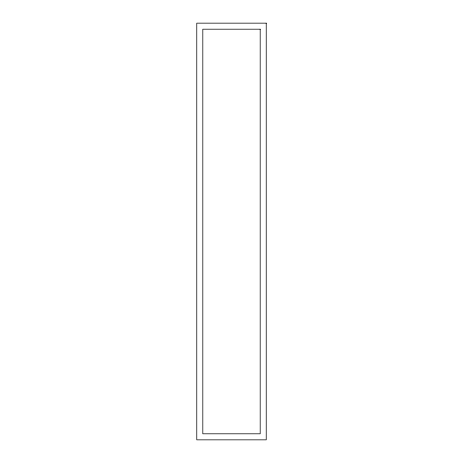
<?xml version="1.0" encoding="UTF-8"?>
<svg xmlns="http://www.w3.org/2000/svg" width="463" height="463" viewBox="0 0 463 463"><rect width="100%" height="100%" fill="white"/><g stroke="black" fill="none" stroke-linecap="round" stroke-linejoin="round"><path stroke-width="0.69" d="M266.225 23.15L196.775 23.15L196.775 439.85L266.225 439.85L266.225 23.15M260.183 29.192L202.817 29.192L202.817 433.808L260.183 433.808L260.183 29.192"/></g></svg>
